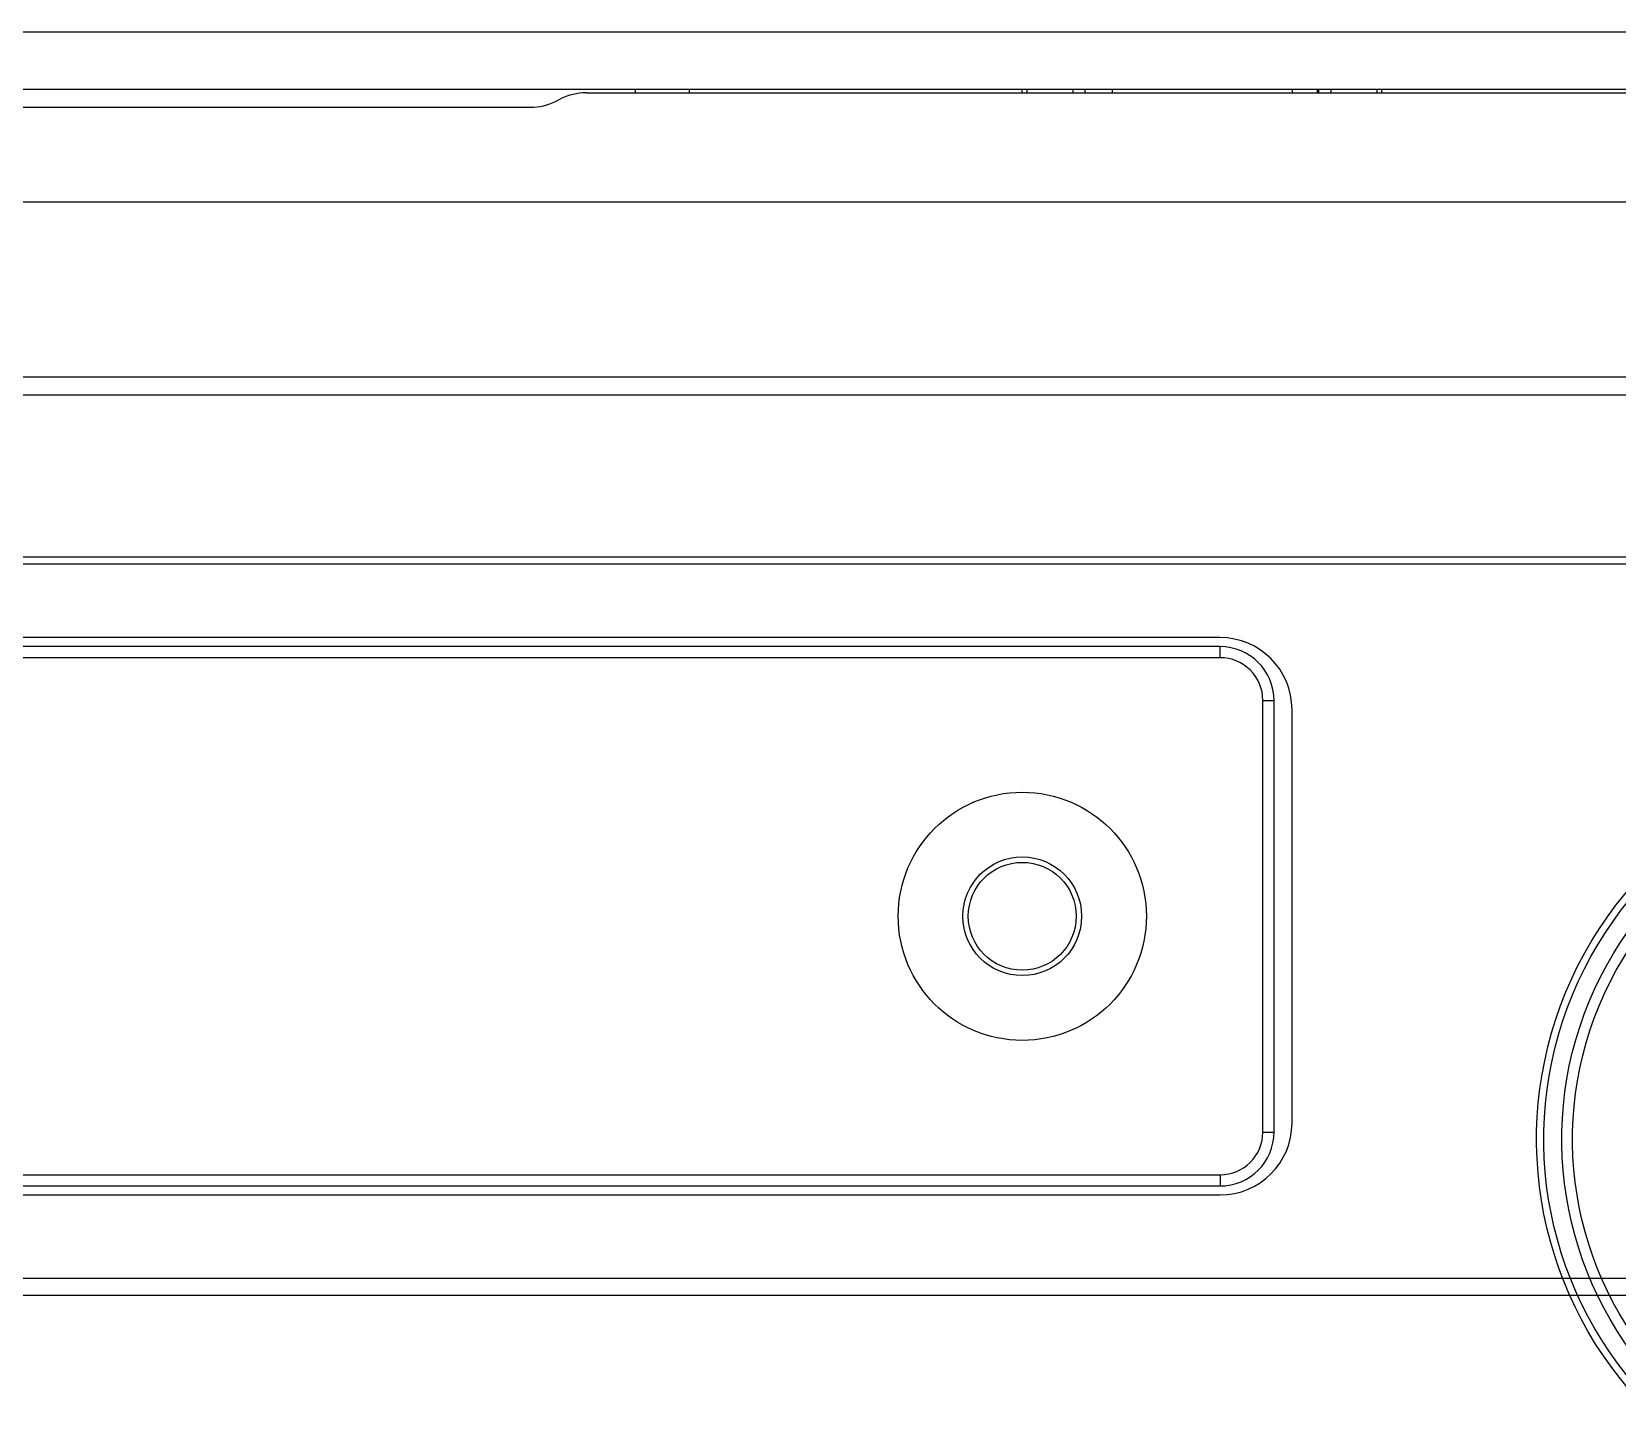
# Model space of a CAD drawing. Header units: millimetres. Extents: x -73584 to -37571, y -61249 to -50748.
# Drawn here: x -52941.82 to -52897.73, y -56856.3 to -56817.93 of the extents above; entities that cross this region are included whole.
import ezdxf

# ---------------------------------------------------------------- set-up
doc = ezdxf.new("R2010")
doc.units = ezdxf.units.MM
doc.header["$LTSCALE"] = 200
doc.layers.add('DIM', color=3, linetype='Continuous')

# ---------------------------------------------------------------- blocks, each defined once
blk = doc.blocks.new('12586')
at = {"color": 7, "linetype": 'Continuous'}
for p, q in [((-40121.546, -54854.821), (-39871.746, -54854.821)), ((-40121.546, -54856.421), (-39871.746, -54856.421)), ((-40014.608, -54856.752), (-40014.484, -54856.69)), ((-40013.768, -54856.521), (-39979.524, -54856.521)), ((-40012.397, -54856.521), (-40012.397, -54856.421)), ((-40010.897, -54856.521), (-40010.897, -54856.421)), ((-40001.649, -54856.521), (-40001.649, -54856.421)), ((-40001.522, -54856.421), (-40001.522, -54856.521)), ((-40000.228, -54856.521), (-40000.228, -54856.421)), ((-39999.899, -54856.521), (-39999.899, -54856.421)), ((-39999.894, -54856.521), (-39999.894, -54856.421)), ((-39999.147, -54856.421), (-39999.147, -54856.521)), ((-39994.147, -54856.421), (-39994.147, -54856.521)), ((-39993.451, -54856.421), (-39993.451, -54856.521)), ((-39993.404, -54856.521), (-39993.404, -54856.421)), ((-39993.069, -54856.421), (-39993.069, -54856.521)), ((-39991.775, -54856.521), (-39991.775, -54856.421)), ((-39991.649, -54856.521), (-39991.649, -54856.421)), ((-40044.968, -54856.921), (-40015.324, -54856.921)), ((-40069.146, -54859.55), (-39924.146, -54859.55)), ((-40069.146, -54864.421), (-39896.146, -54864.421)), ((-40370.397, -54864.921), (-39872.897, -54864.921)), ((-39996.147, -54871.671), (-40057.147, -54871.671)), ((-39996.147, -54871.921), (-40057.147, -54871.921)), ((-39996.147, -54872.231), (-39996.147, -54871.921)), ((-39996.147, -54872.231), (-40057.147, -54872.231)), ((-39994.957, -54873.421), (-39994.647, -54873.421)), ((-39994.957, -54885.421), (-39994.957, -54873.421)), ((-39994.647, -54885.421), (-39994.647, -54873.421)), ((-39994.147, -54885.171), (-39994.147, -54873.671)), ((-39994.957, -54885.421), (-39994.647, -54885.421)), ((-40057.147, -54886.611), (-39996.147, -54886.611)), ((-39996.147, -54886.611), (-39996.147, -54886.921)), ((-40057.147, -54886.921), (-39996.147, -54886.921)), ((-40057.147, -54887.171), (-39996.147, -54887.171)), ((-40060.687, -54889.487), (-39982.355, -54889.487)), ((-39983.449, -54889.966), (-40060.687, -54889.966))]:
    blk.add_line(p, q, dxfattribs=at)
for radius in [3.45, 1.65, 1.5]:
    blk.add_circle((-40001.647, -54879.421), radius, dxfattribs=at)
for centre, radius, start, end in [((-40013.768, -54858.121), 1.6, 90, 116.5651), ((-40015.324, -54855.321), 1.6, 270, 296.565), ((-39996.147, -54873.671), 2, 0, 90), ((-39996.147, -54873.421), 1.5, 0, 90), ((-39996.147, -54873.421), 1.19, 0, 90), ((-39996.147, -54885.171), 2, 270, 0), ((-39996.147, -54885.421), 1.5, 270, 0), ((-39996.147, -54885.421), 1.19, 270, 0)]:
    blk.add_arc(centre, radius, start, end, dxfattribs=at)
blk = doc.blocks.new('23-D1025-B_LOCK_PIN_PLATE_Absen-PL__339', base_point=(483.75, -23.18))
at = {"color": 7, "linetype": 'Continuous'}
for radius in [10, 9.7]:
    blk.add_arc((523.75, 1.82), radius, 315, 90, dxfattribs=at)
blk = doc.blocks.new('PH_23_COMPONENTS_BASESTAND-0_5m_Absen-PL__347', base_point=(431.261, -23.18))
blk.add_blockref('23-D1025-B_LOCK_PIN_PLATE_Absen-PL__339', (483.75, -23.18))
blk = doc.blocks.new('23-D1020-B_EXTRUSION-MAIN-BODY_BASESTAND-0_5m_Absen-PL__363', base_point=(418.75, -61.98))
at = {"color": 7, "linetype": 'Continuous'}
for p, q in [((892.007, 18.02), (441.246, 18.02)), ((892.007, 17.82), (441.246, 17.82))]:
    blk.add_line(p, q, dxfattribs=at)
for radius in [10.7, 10.5]:
    blk.add_arc((523.75, 1.82), radius, 315, 90, dxfattribs=at)
blk = doc.blocks.new('Top1', base_point=(668.75, -75.52))
for name, p in [('23-D1020-B_EXTRUSION-MAIN-BODY_BASESTAND-0_5m_Absen-PL__363', (418.75, -61.98)), ('PH_23_COMPONENTS_BASESTAND-0_5m_Absen-PL__347', (431.261, -23.18))]:
    blk.add_blockref(name, p)
blk = doc.blocks.new('*U238')
at = {"xscale": -1, "rotation": 359.9999999999976}
blk.add_blockref('Top1', (0, -53.713), dxfattribs=at)
at = {"layer": 'DIM', "color": 0}
blk.add_blockref('12586', (40121.647, 54909.248), dxfattribs=at)
blk = doc.blocks.new('*U239')
at = {"layer": 'DIM', "color": 0, "linetype": 'ByBlock', "lineweight": -2, "transparency": 16777216}
blk.add_blockref('*U238', (1500, 0), dxfattribs=at)

msp = doc.modelspace()

# ---------------------------------------------------------------- block references
at = {"layer": 'DIM', "color": 0}
msp.add_blockref('*U239', (-54534.278, -56872.358), dxfattribs=at)

doc.saveas('drawing.dxf')
